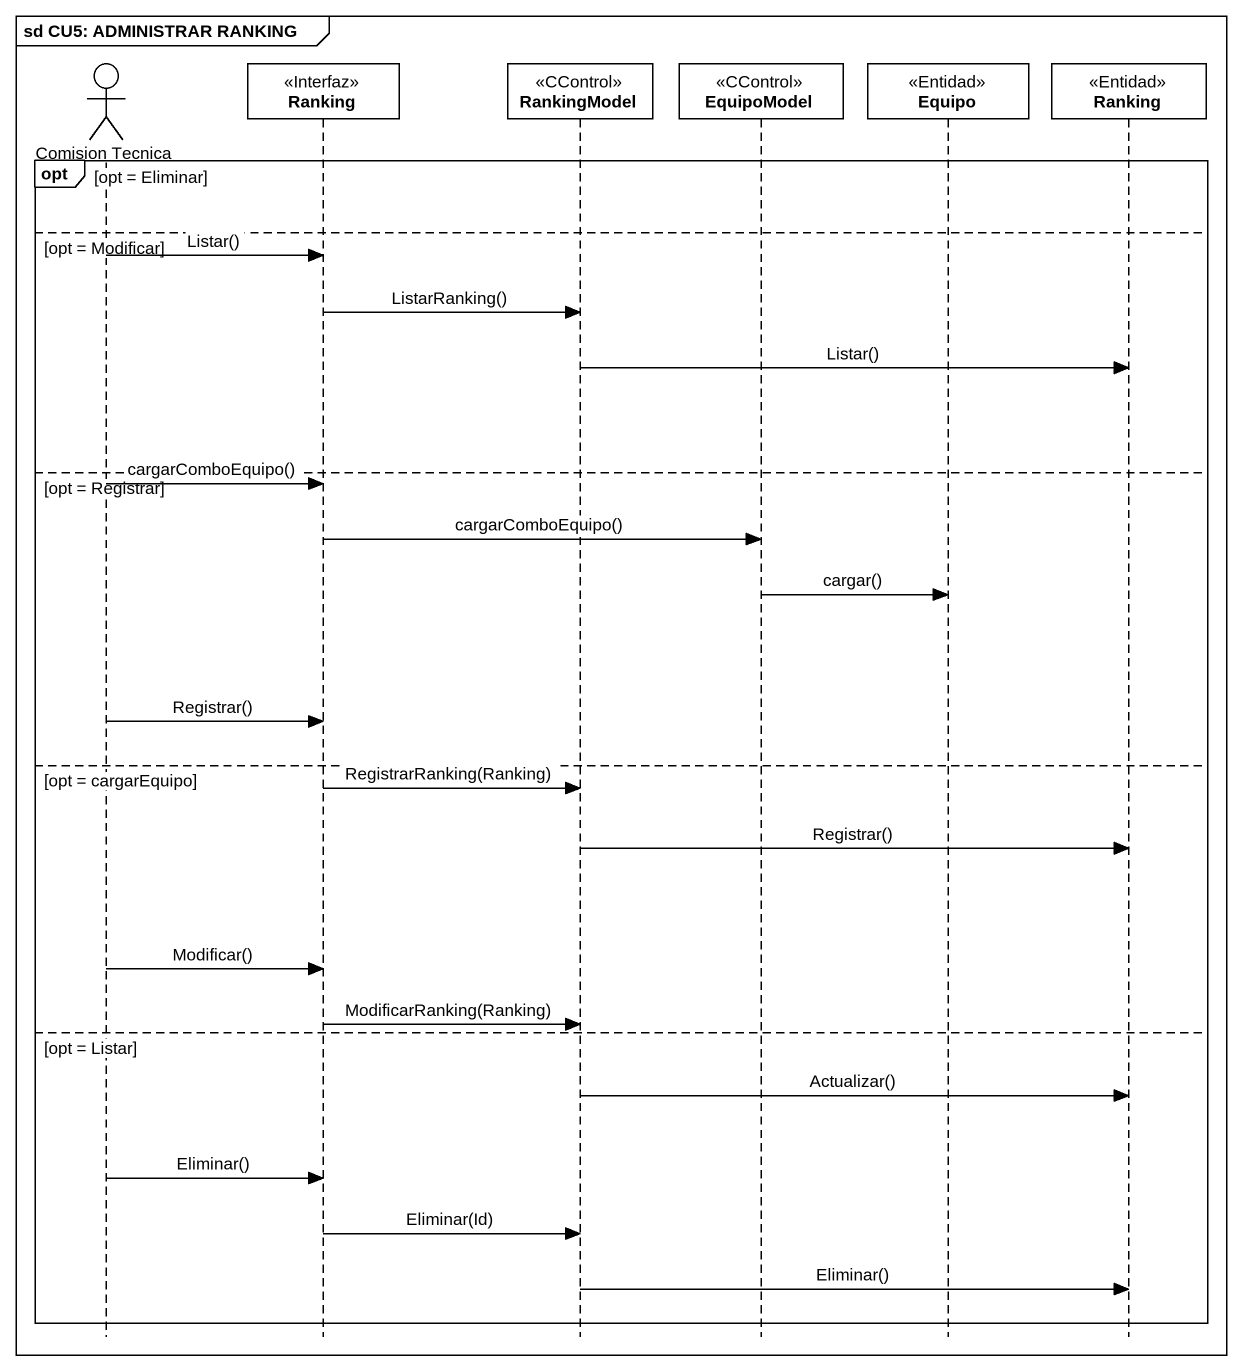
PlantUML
@startuml
mainframe sd CU5: ADMINISTRAR RANKING
hide footbox
actor "Comision Tecnica" as Comision_Tecnica #FFFFFF
participant Ranking <<Interfaz>> #FFFFFF
participant RankingModel <<CControl>> #FFFFFF
participant EquipoModel <<CControl>> #FFFFFF
participant Equipo <<Entidad>> #FFFFFF
participant "Ranking" as Ranking_2 <<Entidad>> #FFFFFF

opt opt = Eliminar
else opt = Modificar
  Comision_Tecnica -> Ranking : Listar()
  Ranking -> RankingModel : ListarRanking()
  RankingModel -> Ranking_2 : Listar()
else opt = Registrar
  Comision_Tecnica -> Ranking : cargarComboEquipo()
  Ranking -> EquipoModel : cargarComboEquipo()
  EquipoModel -> Equipo : cargar()
  Comision_Tecnica -> Ranking : Registrar()
else opt = cargarEquipo
  Ranking -> RankingModel : RegistrarRanking(Ranking)
  RankingModel -> Ranking_2 : Registrar()
  Comision_Tecnica -> Ranking : Modificar()
  Ranking -> RankingModel : ModificarRanking(Ranking)
else opt = Listar
  RankingModel -> Ranking_2 : Actualizar()
  Comision_Tecnica -> Ranking : Eliminar()
  Ranking -> RankingModel : Eliminar(Id)
  RankingModel -> Ranking_2 : Eliminar()
end
@enduml
